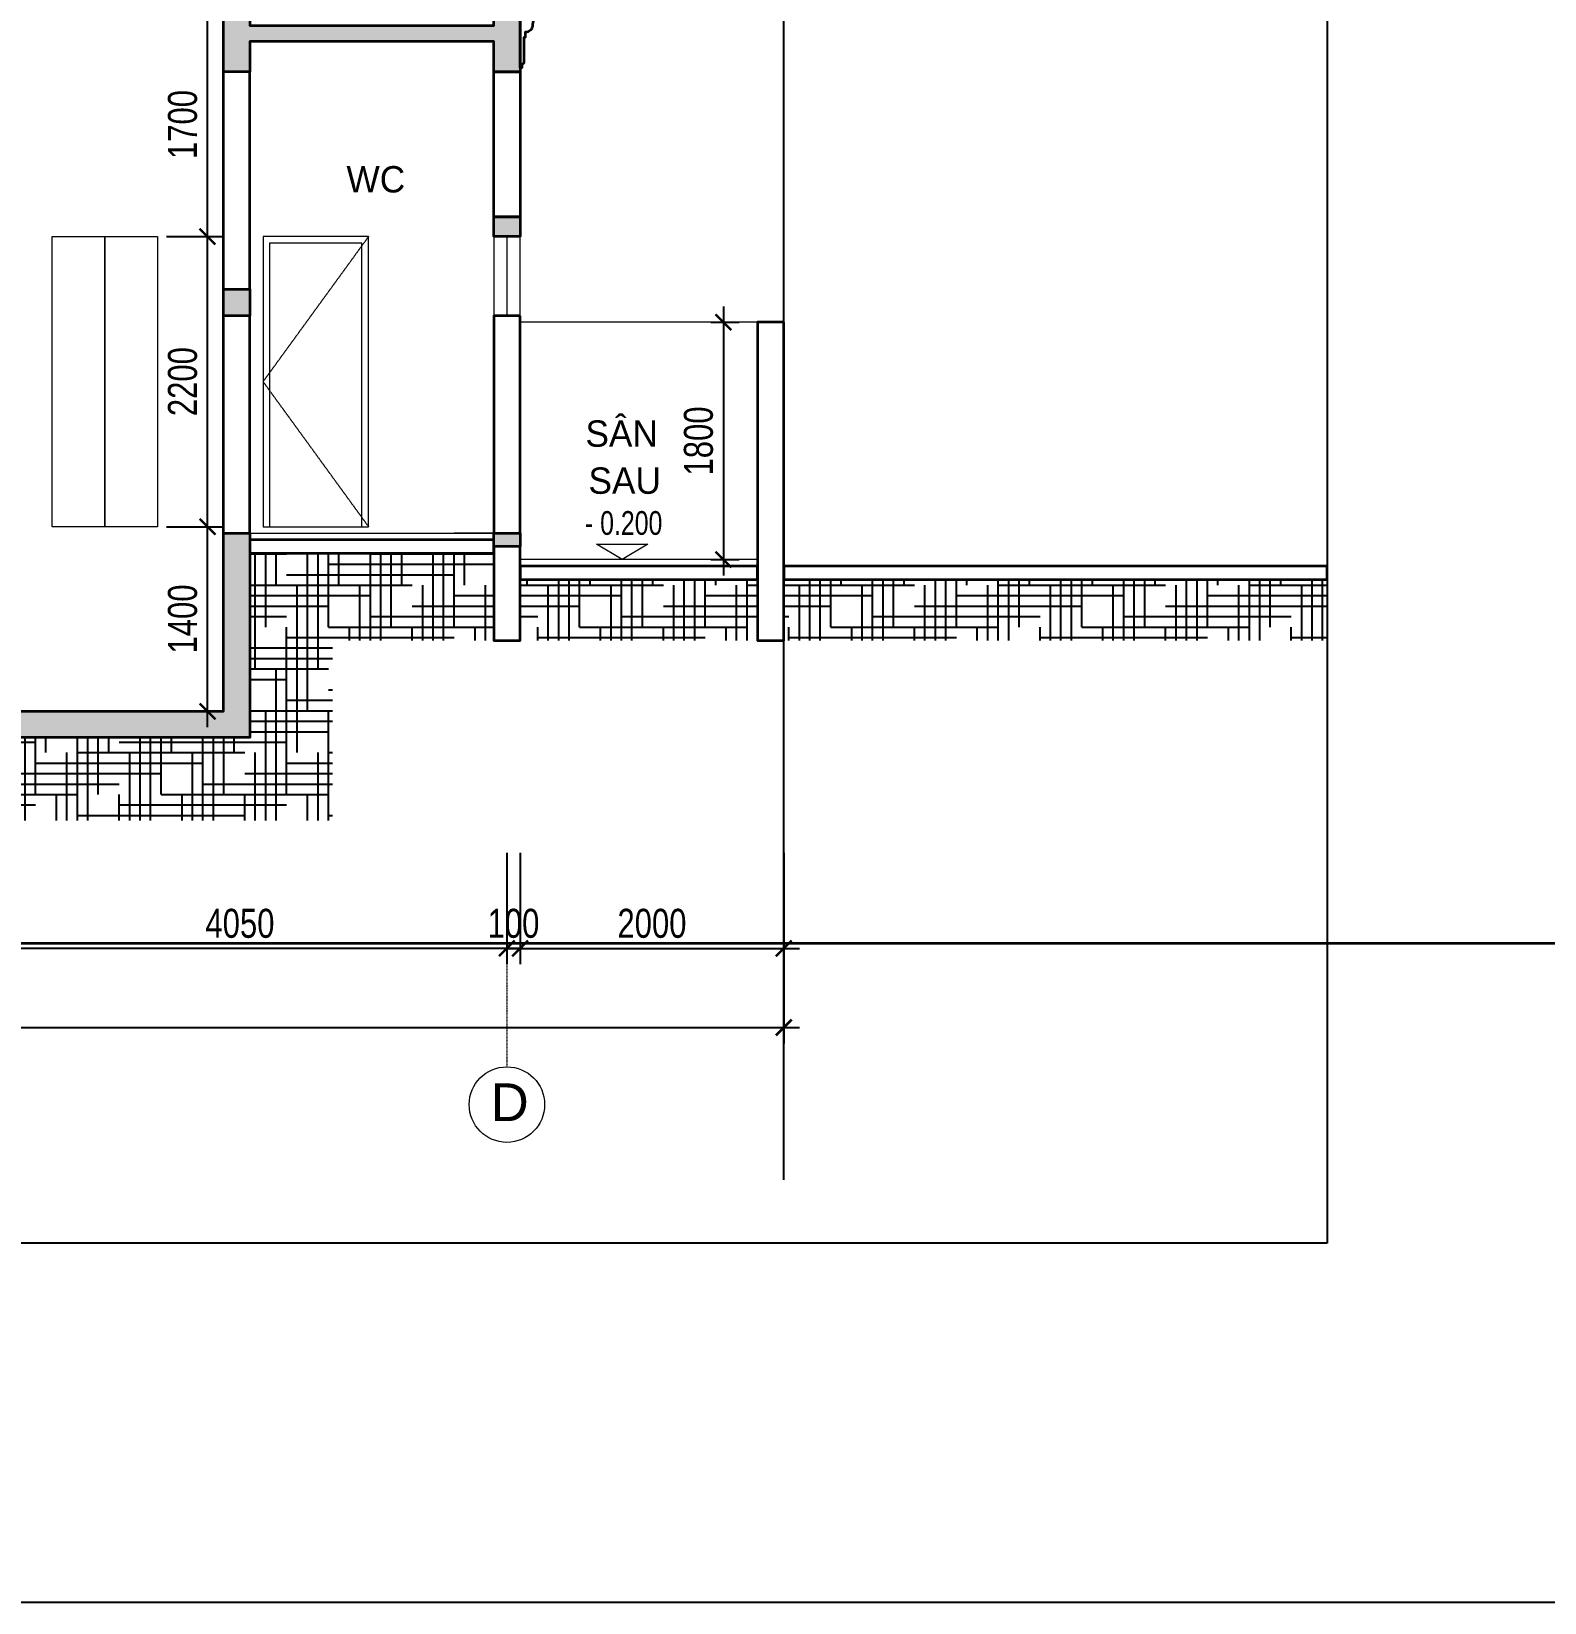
# Model space of a CAD drawing. Header units: millimetres. Extents: x -127141 to 682685, y -1234500 to 49778.
# Drawn here: x 520368 to 531846, y -112500 to -100585 of the extents above; entities that cross this region are included whole.
import ezdxf
from ezdxf.enums import TextEntityAlignment as Align

# ---------------------------------------------------------------- set-up
doc = ezdxf.new("R2010")
doc.units = ezdxf.units.MM
doc.header["$MEASUREMENT"] = 0
doc.linetypes.add('CENTER', pattern=[3, 1.5, -0.5, 0.5, -0.5])
doc.linetypes.add('HIDDEN', pattern=[0.75, 0.5, -0.25])
for name, color, linetype, lineweight in [('-CENTER', 143, 'CENTER', 13), ('-CONCRETE', 1, 'Continuous', 35), ('-DOOR', 137, 'Continuous', 9), ('-HATCH', 8, 'Continuous', 5), ('-KH', 143, 'Continuous', 13), ('-LINE1', 7, 'Continuous', 18), ('-TEXT', 7, 'Continuous', 15), ('-WALL', 4, 'Continuous', 35), ('A-NET THAY', 125, 'Continuous', 18), ('A-TUONG', 7, 'Continuous', 35), ('TEXT25', 2, 'Continuous', 13)]:
    doc.layers.add(name, color=color, linetype=linetype, lineweight=lineweight)
for name, color, linetype in [('-RANH GIOI LO DAT', 12, 'Continuous'), ('12. NET DIM', 252, 'Continuous'), ('13. NET HATCH', 251, 'Continuous')]:
    doc.layers.add(name, color=color, linetype=linetype)
doc.layers.add('LUOI GIONG', color=160, linetype='Continuous', plot=False)
doc.styles.add('1', font='arial.ttf')
doc.styles.add('AVANH', font='', dxfattribs={"width": 0.8})
doc.styles.add('SVN_AVO_thuong', font='')
doc.styles.get('AVANH').set_extended_font_data('.VnAvantH')
doc.styles.get('SVN_AVO_thuong').set_extended_font_data('SVN-Avo')
doc.dimstyles.new('C_100A3', dxfattribs={"dimscale": 100, "dimtxt": 2.2, "dimasz": 1.199999999999999, "dimexe": 1.199999999999999, "dimexo": 0, "dimgap": 0.75, "dimtad": 1, "dimdec": 0, "dimzin": 0, "dimdsep": 46, "dimtxsty": 'AVANH', "dimblk": 'ARCHTICK', "dimcen": 0, "dimdle": 1.199999999999999, "dimclrd": 256, "dimclre": 256, "dimclrt": 7, "dimadec": 0, "dimazin": 0, "dimtfac": 0.0001, "dimtdec": 0, "dimtix": 1, "dimtmove": 2, "dimatfit": 3, "dimfxl": 1.8, "dimtolj": 1, "dimtzin": 0, "dimarcsym": 0})
pattern_1 = [(49.99999999999999, (155045.3299239698, 531505.9201610839), (71.72601826007534, -6.27521349825951), [7.5, -82.5]), (355, (155045.3299239698, 531505.9201610839), (-13.8751333613, 75.21921337000119), [6, -66]), (100.4514, (155051.3070919698, 531505.3972270839), (57.85093817140215, 68.94395420609536), [6.374019, -70.1142112]), (46.18420000000002, (155045.3299239698, 531525.9201610839), (106.7241048625644, -16.5519014329018), [11.24999999999998, -123.7499999999999]), (96.6356, (155054.2235984698, 531524.5408303839), (93.46627055487032, 97.41178709004416), [9.561028799999997, -105.1713]), (351.1842000000001, (155045.3299239698, 531525.9201610839), (93.46619451336271, 97.41186009253248), [9, -99]), (21, (155055.3299239698, 531520.9201610839), (59.69070521184616, -40.26188906653388), [7.5, -82.5]), (326, (155055.3299239698, 531520.9201610839), (24.33153319215817, 72.5150045046853), [6, -66]), (71.45140000000002, (155060.3041472698, 531517.5650004839), (84.02226285814899, 32.25304967099524), [6.374018999999998, -70.11421119999997]), (37.50000000000001, (155045.3299239698, 531505.9201610839), (1.215985531729066, 33.28938538313115), [0, -65.19999999999999, 0, -67, 0, -66.25]), (7.499999999999999, (155045.3299239698, 531505.9201610839), (26.30695374421486, 39.44117118823603), [0, -38.2, 0, -63.7, 0, -25.25]), (327.5, (155023.0299239698, 531505.9201610839), (53.3822436172409, -2.255487173437975), [0, -25, 0, -78, 0, -103.5]), (317.5, (155013.0299239698, 531505.9201610839), (58.31861693423861, 10.01049823323177), [0, -32.5, 0, -51.79999999999999, 0, -73.5]), (45, (155045.3299239698, 531505.9201610839), (-30.05203820042827, 30.05203820042827), []), (45, (155045.3299239698, 531518.1701610839), (-30.05203820042827, 30.05203820042827), [])]

# ---------------------------------------------------------------- blocks, each defined once
blk = doc.blocks.new('A$Cd249ac7f')
at = {"layer": '-KH'}
blk.add_line((11.16443371487548, -5.82077e-11), (379.2620960518252, -5.82077e-11), dxfattribs=at)
blk.add_lwpolyline([(390.4265297668753, 117.8181818182347), (0, 117.8181818181183), (195.2132648834958, -5.82077e-11)], close=True, dxfattribs=at)
blk.add_solid([(195.2132648834958, -5.82077e-11), (195.2132648834958, 117.8181818181183), (390.4265297668753, 117.8181818182347), (195.2132648834958, -5.82077e-11)], dxfattribs=at)
blk = doc.blocks.new('_ArchTick')
at = {"color": 0, "linetype": 'ByBlock', "const_width": 0.15}
blk.add_lwpolyline([(-0.5, -0.5), (0.5, 0.5)], dxfattribs=at)
blk = doc.blocks.new('*D1601')
at = {"layer": '12. NET DIM', "lineweight": -2, "transparency": 16777216}
for p, q in [((519925.0352689924, -106815.1946978994), (519925.0352689924, -107658.9575097646)), ((523975.0352689924, -106815.1946978994), (523975.0352689924, -107658.9575097646)), ((524095.0352689924, -107538.9575097646), (519805.0352689924, -107538.9575097646))]:
    blk.add_line(p, q, dxfattribs=at)
at = {"layer": 'Defpoints', "color": 0, "transparency": 16777216}
for p in [(519925.0352689924, -106815.1946978994), (523975.0352689924, -106815.1946978994), (519925.0352689924, -107538.9575097646)]:
    blk.add_point(p, dxfattribs=at)
at = {"layer": '12. NET DIM', "lineweight": -2, "transparency": 16777216, "xscale": 119.9999999999999, "yscale": 119.9999999999999, "zscale": 119.9999999999999, "rotation": 180}
blk.add_blockref('_ArchTick', (519925.0352689924, -107538.9575097646), dxfattribs=at)
at = {"layer": '12. NET DIM', "lineweight": -2, "transparency": 16777216, "xscale": 119.9999999999999, "yscale": 119.9999999999999, "zscale": 119.9999999999999}
blk.add_blockref('_ArchTick', (523975.0352689924, -107538.9575097646), dxfattribs=at)
at = {"layer": '12. NET DIM', "color": 7, "transparency": 16777216, "insert": (521950.0352689924, -107350.1769413575), "char_height": 220, "attachment_point": 5, "style": 'AVANH'}
blk.add_mtext('\\A1;4050', dxfattribs=at)
blk = doc.blocks.new('*D1604')
at = {"layer": '12. NET DIM', "lineweight": -2, "transparency": 16777216}
for p, q in [((523975.0352689924, -106815.1946978994), (523975.0352689924, -107658.9575097646)), ((524075.0352689924, -106815.1946978994), (524075.0352689924, -107658.9575097646)), ((523975.0352689924, -107538.9575097646), (523855.0352689924, -107538.9575097646)), ((523975.0352689924, -107538.9575097646), (524075.0352689924, -107538.9575097646)), ((524075.0352689924, -107538.9575097646), (524195.0352689924, -107538.9575097646))]:
    blk.add_line(p, q, dxfattribs=at)
at = {"layer": 'Defpoints', "color": 0, "transparency": 16777216}
for p in [(523975.0352689924, -106815.1946978994), (524075.0352689924, -106815.1946978994), (524075.0352689924, -107538.9575097646)]:
    blk.add_point(p, dxfattribs=at)
at = {"layer": '12. NET DIM', "lineweight": -2, "transparency": 16777216, "xscale": 119.9999999999999, "yscale": 119.9999999999999, "zscale": 119.9999999999999}
blk.add_blockref('_ArchTick', (523975.0352689924, -107538.9575097646), dxfattribs=at)
at = {"layer": '12. NET DIM', "lineweight": -2, "transparency": 16777216, "xscale": 119.9999999999999, "yscale": 119.9999999999999, "zscale": 119.9999999999999, "rotation": 180}
blk.add_blockref('_ArchTick', (524075.0352689924, -107538.9575097646), dxfattribs=at)
at = {"layer": '12. NET DIM', "color": 7, "transparency": 16777216, "insert": (524025.0352689924, -107350.1769413575), "char_height": 220, "attachment_point": 5, "style": 'AVANH'}
blk.add_mtext('\\A1;100', dxfattribs=at)
blk = doc.blocks.new('*D1605')
at = {"layer": '12. NET DIM', "lineweight": -2, "transparency": 16777216}
for p, q in [((524075.0352689924, -106815.1946978994), (524075.0352689924, -107658.9575097646)), ((526075.475788017, -106815.1946978994), (526075.475788017, -107658.9575097646)), ((523955.0352689924, -107538.9575097646), (526195.475788017, -107538.9575097646))]:
    blk.add_line(p, q, dxfattribs=at)
at = {"layer": 'Defpoints', "color": 0, "transparency": 16777216}
for p in [(524075.0352689924, -106815.1946978994), (526075.475788017, -106815.1946978994), (526075.475788017, -107538.9575097646)]:
    blk.add_point(p, dxfattribs=at)
at = {"layer": '12. NET DIM', "lineweight": -2, "transparency": 16777216, "xscale": 119.9999999999999, "yscale": 119.9999999999999, "zscale": 119.9999999999999, "rotation": 180}
blk.add_blockref('_ArchTick', (524075.0352689924, -107538.9575097646), dxfattribs=at)
at = {"layer": '12. NET DIM', "lineweight": -2, "transparency": 16777216, "xscale": 119.9999999999999, "yscale": 119.9999999999999, "zscale": 119.9999999999999}
blk.add_blockref('_ArchTick', (526075.475788017, -107538.9575097646), dxfattribs=at)
at = {"layer": '12. NET DIM', "color": 7, "transparency": 16777216, "insert": (525075.2555285047, -107350.1769413575), "char_height": 220, "attachment_point": 5, "style": 'AVANH'}
blk.add_mtext('\\A1;2000', dxfattribs=at)
blk = doc.blocks.new('*D1614')
at = {"layer": '12. NET DIM', "lineweight": -2, "transparency": 16777216}
for p, q in [((521704.3654712762, -105860.8014388419), (521704.3654712762, -104220.7954554177)), ((521394.0701991377, -104340.7954554177), (521824.3654712762, -104340.7954554177)), ((521394.0701991377, -105740.8014388419), (521824.3654712762, -105740.8014388419))]:
    blk.add_line(p, q, dxfattribs=at)
at = {"layer": 'Defpoints', "color": 0, "transparency": 16777216}
for p in [(521394.0701991377, -104340.7954554177), (521704.3654712762, -104340.7954554177), (521394.0701991377, -105740.8014388419)]:
    blk.add_point(p, dxfattribs=at)
at = {"layer": '12. NET DIM', "lineweight": -2, "transparency": 16777216, "xscale": 119.9999999999999, "yscale": 119.9999999999999, "zscale": 119.9999999999999}
for p, rotation in [((521704.3654712762, -104340.7954554177), 90), ((521704.3654712762, -105740.8014388419), 270)]:
    blk.add_blockref('_ArchTick', p, dxfattribs=dict(at, rotation=rotation))
at = {"layer": '12. NET DIM', "color": 7, "transparency": 16777216, "insert": (521515.5849028689, -105040.7984471299), "char_height": 220, "attachment_point": 5, "rotation": 90, "style": 'AVANH'}
blk.add_mtext('\\A1;1400', dxfattribs=at)
blk = doc.blocks.new('*D1615')
at = {"layer": '12. NET DIM', "lineweight": -2, "transparency": 16777216}
for p, q in [((521704.3654712762, -104460.7954554177), (521704.3654712762, -102020.7954554177)), ((521394.0701991377, -102140.7954554177), (521824.3654712762, -102140.7954554177)), ((521394.0701991377, -104340.7954554177), (521824.3654712762, -104340.7954554177))]:
    blk.add_line(p, q, dxfattribs=at)
at = {"layer": 'Defpoints', "color": 0, "transparency": 16777216}
for p in [(521394.0701991377, -102140.7954554177), (521704.3654712762, -102140.7954554177), (521394.0701991377, -104340.7954554177)]:
    blk.add_point(p, dxfattribs=at)
at = {"layer": '12. NET DIM', "lineweight": -2, "transparency": 16777216, "xscale": 119.9999999999999, "yscale": 119.9999999999999, "zscale": 119.9999999999999}
for p, rotation in [((521704.3654712762, -102140.7954554177), 90), ((521704.3654712762, -104340.7954554177), 270)]:
    blk.add_blockref('_ArchTick', p, dxfattribs=dict(at, rotation=rotation))
at = {"layer": '12. NET DIM', "color": 7, "transparency": 16777216, "insert": (521515.5849028689, -103240.7954554178), "char_height": 220, "attachment_point": 5, "rotation": 90, "style": 'AVANH'}
blk.add_mtext('\\A1;2200', dxfattribs=at)
blk = doc.blocks.new('*D1616')
at = {"layer": '12. NET DIM', "lineweight": -2, "transparency": 16777216}
for p, q in [((521704.3654712762, -102260.7954554177), (521704.3654712762, -100320.7954554177)), ((521394.0701991377, -100440.7954554177), (521824.3654712762, -100440.7954554177)), ((521394.0701991377, -102140.7954554177), (521824.3654712762, -102140.7954554177))]:
    blk.add_line(p, q, dxfattribs=at)
at = {"layer": 'Defpoints', "color": 0, "transparency": 16777216}
for p in [(521394.0701991377, -100440.7954554177), (521704.3654712762, -100440.7954554177), (521394.0701991377, -102140.7954554177)]:
    blk.add_point(p, dxfattribs=at)
at = {"layer": '12. NET DIM', "lineweight": -2, "transparency": 16777216, "xscale": 119.9999999999999, "yscale": 119.9999999999999, "zscale": 119.9999999999999}
for p, rotation in [((521704.3654712762, -100440.7954554177), 90), ((521704.3654712762, -102140.7954554177), 270)]:
    blk.add_blockref('_ArchTick', p, dxfattribs=dict(at, rotation=rotation))
at = {"layer": '12. NET DIM', "color": 7, "transparency": 16777216, "insert": (521515.5849028689, -101290.7954554178), "char_height": 220, "attachment_point": 5, "rotation": 90, "style": 'AVANH'}
blk.add_mtext('\\A1;1700', dxfattribs=at)
blk = doc.blocks.new('*D1624')
at = {"layer": '12. NET DIM', "lineweight": -2, "transparency": 16777216}
for p, q in [((508505.065045227, -106998.6334468547), (508505.065045227, -108258.9575097647)), ((526075.475788017, -106998.6334468547), (526075.475788017, -108258.9575097647)), ((508385.065045227, -108138.9575097647), (526195.475788017, -108138.9575097647))]:
    blk.add_line(p, q, dxfattribs=at)
at = {"layer": 'Defpoints', "color": 0, "transparency": 16777216}
for p in [(508505.065045227, -106998.6334468547), (526075.475788017, -106998.6334468547), (526075.475788017, -108138.9575097647)]:
    blk.add_point(p, dxfattribs=at)
at = {"layer": '12. NET DIM', "lineweight": -2, "transparency": 16777216, "xscale": 119.9999999999999, "yscale": 119.9999999999999, "zscale": 119.9999999999999, "rotation": 180}
blk.add_blockref('_ArchTick', (508505.065045227, -108138.9575097647), dxfattribs=at)
at = {"layer": '12. NET DIM', "lineweight": -2, "transparency": 16777216, "xscale": 119.9999999999999, "yscale": 119.9999999999999, "zscale": 119.9999999999999}
blk.add_blockref('_ArchTick', (526075.475788017, -108138.9575097647), dxfattribs=at)
at = {"layer": '12. NET DIM', "color": 7, "transparency": 16777216, "insert": (517290.2704166221, -107950.1769413576), "char_height": 220, "attachment_point": 5, "style": 'AVANH'}
blk.add_mtext('\\A1;17570', dxfattribs=at)
blk = doc.blocks.new('*D1625')
at = {"layer": '12. NET DIM', "lineweight": -2, "transparency": 16777216}
for p, q in [((525617.7240333336, -102670.8014388418), (525617.7240333336, -104710.8014388418)), ((525521.8521465992, -102790.8014388418), (525737.7240333336, -102790.8014388418)), ((525521.8521465992, -104590.8014388418), (525737.7240333336, -104590.8014388418))]:
    blk.add_line(p, q, dxfattribs=at)
at = {"layer": 'Defpoints', "color": 0, "transparency": 16777216}
for p in [(525521.8521465992, -102790.8014388418), (525521.8521465992, -104590.8014388418), (525617.7240333336, -104590.8014388418)]:
    blk.add_point(p, dxfattribs=at)
at = {"layer": '12. NET DIM', "lineweight": -2, "transparency": 16777216, "xscale": 119.9999999999999, "yscale": 119.9999999999999, "zscale": 119.9999999999999}
for p, rotation in [((525617.7240333336, -102790.8014388418), 90), ((525617.7240333336, -104590.8014388418), 270)]:
    blk.add_blockref('_ArchTick', p, dxfattribs=dict(at, rotation=rotation))
at = {"layer": '12. NET DIM', "color": 7, "transparency": 16777216, "insert": (525428.9434649263, -103690.8014388419), "char_height": 220, "attachment_point": 5, "rotation": 90, "style": 'AVANH'}
blk.add_mtext('\\A1;1800', dxfattribs=at)
blk = doc.blocks.new('BB')
at = {"layer": 'A-NET THAY', "color": 2, "true_color": 0xf1eb1f}
blk.add_lwpolyline([(0, 33264.00000355073), (47040.00000502128, 33264.00000355073), (47040.00000502128, 0), (0, 0)], close=True, dxfattribs=at)

msp = doc.modelspace()

# ---------------------------------------------------------------- hatches: boundary and pattern name
at = {"layer": '13. NET HATCH'}
h = msp.add_hatch(dxfattribs=at)
h.set_pattern_fill('CHAU-01', color=256, scale=10, pattern_type=2)
h.set_pattern_definition(pattern_1)
h.paths.add_polyline_path([(524075.034110389, -93890.80143884185), (523875.0364275957, -93890.80143884185), (523875.0364275957, -93940.80143884185), (522025.0352689922, -93940.80143884197), (522025.0352689922, -93890.80143884197), (521825.0352689924, -93890.80143884197), (521825.0352689924, -94290.80742226623), (522025.0352689922, -94290.80742226623), (522025.0352689924, -94060.80143884185), (523875.0364275957, -94060.80143884185), (523875.0364275957, -94290.80143884185), (524075.034110389, -94290.80143884185)])
h.paths.add_polyline_path([(523225.0352689924, -100660.7954554176), (522025.0352689924, -100660.7954554176), (522025.0352689924, -100890.7954554176), (521825.0352689924, -100890.7954554176), (521825.0352689924, -100490.7954554178), (522025.0352689924, -100490.7954554178), (522025.0352689924, -100540.7954554178), (523425.0352689924, -100540.7954554178), (523875.0364275957, -100540.7954554176), (523875.0364275957, -100490.7954554176), (524075.0345807186, -100490.7914540796), (524075.0345807186, -100890.7914540796), (523875.0364275957, -100890.7954554176), (523875.0364275955, -100660.7954554176)])
h.paths.add_polyline_path([(521825.0352689924, -97190.80143884197), (522025.0352689924, -97190.80143884197), (522025.0352689924, -97240.80143884197), (523875.0364275957, -97240.80143884185), (523875.0364275957, -97190.80143884185), (524075.034110389, -97190.80143884185), (524075.034110389, -97590.80143884185), (523875.0364275957, -97590.80143884185), (523875.0364275957, -97360.80143884185), (522025.0352689924, -97360.80143884185), (522025.0352689924, -97590.80143884197), (521825.0352689924, -97590.80143884197)])
h.paths.add_polyline_path([(523875.0352689924, -94790.80143884185), (524075.0352689924, -94790.80143884185), (524075.0352689924, -94940.80143884185), (523875.0352689924, -94940.80143884185)])
h.paths.add_polyline_path([(523875.0352689924, -98090.7954554176), (524075.0352689924, -98090.7954554176), (524075.0352689924, -98240.7954554176), (523875.0352689924, -98240.7954554176)])
h.paths.add_polyline_path([(515325.034110389, -91502.21399824694), (515325.034110389, -91652.21399824694), (515125.0364275957, -91652.21399824694), (515125.0364275957, -91502.21399824694)])
h.paths.add_polyline_path([(519825.0352689922, -89270.80143884197), (522025.0352689922, -89270.80143884197), (522025.0352689922, -89570.80143884197), (521825.0352689921, -89570.80143884197), (521825.0352689921, -89390.80143884197), (520025.0352689924, -89390.80143884197), (520025.0352689924, -89570.80143884197), (519825.0352689922, -89570.80143884197)])
h.paths.add_polyline_path([(515125.0364275957, -90290.80143884197), (520025.0352689924, -90290.80143884197), (520025.0352689924, -90690.80143884197), (519825.0352689922, -90690.80143884197), (519825.0352689922, -90410.80143884174), (515325.0364275957, -90410.80143884174), (515325.0364275957, -90690.80143884197), (515125.0364275957, -90690.80143884197)])
h.paths.add_polyline_path([(521825.0352689921, -90290.80143884197), (524075.0341103889, -90290.80143884174), (524075.0341103889, -90690.80143884185), (523875.0364275955, -90690.80143884185), (523875.0364275955, -90410.80143884174), (522025.0352689922, -90410.80143884174), (522025.0352689922, -90690.80143884197), (521825.0352689921, -90690.80143884197)])
h.paths.add_polyline_path([(511125.035268992, -93890.80143884185), (511325.0329517853, -93890.80143884185), (511325.0329517853, -93940.80143884185), (515125.0364275957, -93940.80143884197), (515125.0364275957, -93890.80143884197), (515325.034110389, -93890.80143884197), (515325.034110389, -94290.80143884185), (515125.0364275957, -94290.80143884185), (515125.0364275955, -94060.80143884185), (511325.0329517853, -94060.80143884185), (511325.0329517853, -94290.80143884185), (511125.035268992, -94290.80143884185)])
h.paths.add_polyline_path([(523875.0352689921, -91390.80143884185), (524075.0352689922, -91390.80143884185), (524075.0352689922, -91540.80143884185), (523875.0352689921, -91540.80143884185)])
h.paths.add_polyline_path([(519825.0352689922, -92315.80443055392), (520025.0352689924, -92315.80443055392), (520025.0352689924, -92515.80443055404), (519825.0352689922, -92515.80443055404)])
h.paths.add_polyline_path([(521825.0352689921, -92315.80443055392), (522025.0352689922, -92315.80443055392), (522025.0352689922, -92515.80443055404), (521825.0352689921, -92515.80443055404)])
h.paths.add_polyline_path([(519825.0352689924, -93890.80143884197), (520025.0352689924, -93890.80143884197), (520025.0352689924, -94290.80742226623), (519825.0352689924, -94290.80742226623)])
h.paths.add_polyline_path([(521825.0352689924, -95615.80443055404), (522025.0352689922, -95615.80443055404), (522025.0352689922, -95815.80443055404), (521825.0352689924, -95815.80443055404)])
h.paths.add_polyline_path([(519825.0352689924, -95615.80443055404), (520025.0352689924, -95615.80443055404), (520025.0352689924, -95815.80443055404), (519825.0352689924, -95815.80443055404)])
h.paths.add_polyline_path([(511125.035268992, -94690.80143884185), (511325.0329517853, -94690.80143884185), (511325.0329517853, -94840.80143884185), (511125.035268992, -94840.80143884185)])
edge = h.paths.add_edge_path()
edge.add_line((518770.1735868435, -96609.71591911244), (516366.4392356107, -94939.75613458478))
edge.add_arc((515341.748129638, -96697.12028066046), 2034.286264165292, 59.75421816105209, 93.28902992566904)
edge.add_line((515225.0352689932, -94666.184852654), (515225.0352689928, -94566.0276112617))
edge.add_arc((515341.7481296379, -96697.12028065987), 2134.286264164811, 59.64645075509321, 93.13476773686892, ccw=False)
edge.add_line((516420.2762746011, -94855.39421581605), (518825.0352689925, -96526.06585640518))
edge.add_arc((520027.1833180778, -94579.26916230959), 2288.050982837072, 238.3046466095832, 267.4412292209479)
edge.add_line((519925.0352689924, -96865.03885239863), (519925.0352689922, -96965.134471311))
edge.add_arc((520027.1833180778, -94579.26916230959), 2388.05098283692, 238.2391632880568, 267.548445008484, ccw=False)
h.paths.add_polyline_path([(519825.0352689924, -97190.80143884197), (520025.0352689924, -97190.80143884197), (520025.0352689924, -97590.80143884197), (519825.0352689924, -97590.80143884197)])
h.paths.add_polyline_path([(521825.0352689924, -98965.79844712967), (522025.0352689924, -98965.79844712967), (522025.0352689924, -99165.79844712967), (521825.0352689924, -99165.79844712967)])
h.paths.add_polyline_path([(519825.0352689924, -98965.79844712967), (520025.0352689924, -98965.79844712967), (520025.0352689924, -99165.79844712967), (519825.0352689924, -99165.79844712967)])
h.paths.add_polyline_path([(509924.6508745027, -97990.41970448964), (510124.6508745027, -97990.41970448964), (510124.6508745027, -98090.41970448964), (509924.6508745027, -98090.41970448964)])
h.paths.add_polyline_path([(511125.035268992, -97990.79545541748), (511325.0329517853, -97990.79545541748), (511325.0329517853, -98140.79545541748), (511125.035268992, -98140.79545541748)])
h.paths.add_polyline_path([(511125.035268992, -101240.7954554176), (511325.0329517853, -101240.7954554176), (511325.0329517853, -101390.7954554176), (511125.035268992, -101390.7954554176)])
h.paths.add_polyline_path([(512325.0341103887, -101240.7954554176), (512525.0317931821, -101240.7954554176), (512525.0317931821, -101390.7954554176), (512325.0341103887, -101390.7954554176)])
h.paths.add_polyline_path([(519825.0352689924, -102540.7984471299), (520025.0352689924, -102540.7984471299), (520025.0352689924, -102740.7984471298), (519825.0352689924, -102740.7984471298)])
h.paths.add_polyline_path([(521825.0352689924, -102540.7984471299), (522025.0352689924, -102540.7984471299), (522025.0352689924, -102740.7984471298), (521825.0352689924, -102740.7984471298)])
h.paths.add_polyline_path([(523875.0352689924, -101990.7954554176), (524075.0352689924, -101990.7954554176), (524075.0352689924, -102140.7954554176), (523875.0352689924, -102140.7954554176)])
h.paths.add_polyline_path([(511124.597486407, -96689.91884826776), (511325.0329517853, -96689.91884826776), (511325.0329517853, -96889.91884826776), (511125.035268992, -96889.91884826776), (511125.035268992, -96800.05249879218), (510124.6508745027, -97266.53940304113), (510124.6508745027, -97590.80143884185), (509620.0267866859, -97590.80143884185), (509620.0267866859, -97391.51168778341)])
h.paths.add_polyline_path([(511125.035268992, -97190.80143884185), (515325.034110389, -97190.80143884197), (515325.034110389, -97590.80143884185), (515125.0364275957, -97590.80143884185), (515125.0364275957, -97310.80143884185), (511325.0329517853, -97310.80143884185), (511325.0329517853, -97590.80143884185), (511125.035268992, -97590.80143884185)])
edge = h.paths.add_edge_path()
edge.add_arc((515341.7481296373, -99997.1142972383), 2034.286264167395, 59.75421816106765, 93.289029925646)
edge.add_line((515225.0352689932, -97966.17886922962), (515225.0352689928, -97866.02162783744))
edge.add_arc((515341.7481296379, -99997.1142972362), 2134.286264165401, 59.64645075510413, 93.13476773687267, ccw=False)
edge.add_line((516420.2762746011, -98155.38823239168), (518825.0352689925, -99826.05987298081))
edge.add_arc((520027.1833180778, -97879.2631788851), 2288.050982837072, 238.3046466095832, 267.4412292209479)
edge.add_line((519925.0352689924, -100165.0328689743), (519925.0352689924, -100265.1284878867))
edge.add_arc((520027.1833180778, -97879.26317888533), 2388.050982836681, 238.2391632880562, 267.548445008488, ccw=False)
edge.add_line((518770.1735868435, -99909.70993568795), (516366.4392356104, -98239.7501511604))
h.paths.add_polyline_path([(519825.0352689924, -100540.7954554176), (520025.0352689924, -100540.7954554176), (520025.0352689924, -100890.7954554176), (519825.0352689924, -100890.7954554176)])
h.paths.add_polyline_path([(511325.0329517853, -100610.7954554176), (511325.0329517853, -100890.7954554176), (511125.035268992, -100890.7954554176), (511125.035268992, -100660.7954554176), (510125.035268992, -100660.7954554176), (510125.035268992, -100860.8002857828), (509925.035268992, -100860.8002857828), (509925.035268992, -100540.7954554176), (511125.035268992, -100540.7954554176), (511125.035268992, -100490.7954554176), (515325.034110389, -100490.7954554176), (515325.034110389, -100890.7954554176), (515125.0364275957, -100890.7954554176), (515125.0364275957, -100610.7954554176)])
edge = h.paths.add_edge_path()
edge.add_line((515225.0352689924, -101384.5595032712), (515225.0352689924, -101283.3548319497))
edge.add_arc((514810.8907282893, -103994.5310879578), 2742.625091356147, 56.49027120121252, 81.31494526630888, ccw=False)
edge.add_line((516325.0352689917, -101707.7519771566), (518917.3736712518, -103466.0336760805))
edge.add_arc((520085.6727059979, -101758.1607033443), 2069.239649144704, 235.6252684739888, 265.5475833939734)
edge.add_line((519925.0352689924, -103821.1556959277), (519925.0352689924, -103921.4443808247))
edge.add_arc((520085.6727059982, -101758.1607033443), 2169.239649144713, 235.6305676472291, 265.7532216642693, ccw=False)
edge.add_line((518861.0789620428, -103548.6832018587), (516269.3676220028, -101790.8268147012))
edge.add_arc((514810.8907282893, -103994.5310879577), 2642.625091356115, 56.50222645347959, 80.983603980268)
h = msp.add_hatch(dxfattribs=at)
h.set_pattern_fill('HOUND', color=256, scale=50)
h.set_pattern_definition([(0, (149876.5510953261, -199717.2617080659), (317.5, 79.375), [1270, -635]), (90, (149876.5510953261, -199717.2617080659), (-79.37500000000001, -317.5), [1270, -635])])
h.paths.add_polyline_path([(526075.475788017, -104740.6600507536), (530197.4602017347, -104740.6600507536), (530197.4602017347, -105204.764466148), (526075.475788017, -105204.764466148)])
h.paths.add_polyline_path([(524075.0352689924, -104740.8014388417), (525875.475788017, -104740.8014388417), (525875.475788017, -105204.764466148), (524075.0352689924, -105204.764466148)])
h.paths.add_polyline_path([(523425.0352689924, -104540.6538830934), (523875.0352689924, -104540.6538830934), (523875.0352689924, -105204.764466148), (523425.0352689924, -105204.764466148)])
h.paths.add_polyline_path([(522025.0352689924, -104540.8012546061), (523425.0352689924, -104540.8012546061), (523424.6206201993, -105204.764466148), (522653.1118230987, -105204.764466148), (522653.1118230987, -106568.408459318), (519241.4725379617, -106568.408459318), (519241.4725379617, -105204.764466148), (512525.0341103887, -105204.764466148), (512525.0341103887, -104490.7954554176), (519825.0352689921, -104490.7954554176), (519825.0352689922, -105940.8014388419), (522025.0352689924, -105940.8014388419)])
h.paths.add_polyline_path([(511325.0341103884, -104540.795280923), (512325.0341103887, -104540.7954554176), (512325.0341103887, -105204.764466148), (511325.0352689916, -105204.7642916536)])
h.paths.add_polyline_path([(508705.0644659243, -104690.7945929551), (511125.0348205608, -104690.7942299271), (511125.0348205608, -105204.763593666), (508705.0644659243, -105204.7639566942)])
h = msp.add_hatch(dxfattribs=at)
h.set_pattern_fill('CHAU-01', color=256, scale=10, pattern_type=2)
h.set_pattern_definition(pattern_1)
h.paths.add_polyline_path([(519825.0352689921, -104390.8014388419), (520025.0352689921, -104390.8014388419), (520025.0352689924, -105740.8014388419), (521825.0352689924, -105740.8014388419), (521825.0352689924, -104390.8014388419), (522025.0352689924, -104390.8014388419), (522025.0352689924, -105940.8014388419), (519825.0352689922, -105940.8014388419)])
h = msp.add_hatch(dxfattribs=at)
h.set_pattern_fill('CHAU-01', color=256, scale=10, pattern_type=2)
h.set_pattern_definition([(49.99999999999999, (153445.3299239698, 531505.9201610839), (71.72601826007534, -6.27521349825951), [7.5, -82.5]), (355, (153445.3299239698, 531505.9201610839), (-13.8751333613, 75.21921337000119), [6, -66]), (100.4514, (153451.3070919698, 531505.3972270839), (57.85093817140215, 68.94395420609536), [6.374019, -70.1142112]), (46.18420000000002, (153445.3299239698, 531525.9201610839), (106.7241048625644, -16.5519014329018), [11.24999999999998, -123.7499999999997]), (96.6356, (153454.2235984698, 531524.5408303839), (93.46627055487032, 97.41178709004416), [9.561028799999997, -105.1713]), (351.1842000000001, (153445.3299239698, 531525.9201610839), (93.46619451336271, 97.41186009253248), [9, -99]), (21, (153455.3299239698, 531520.9201610839), (59.69070521184616, -40.26188906653388), [7.5, -82.5]), (326, (153455.3299239698, 531520.9201610839), (24.33153319215817, 72.5150045046853), [6, -66]), (71.45140000000002, (153460.3041472698, 531517.5650004839), (84.02226285814899, 32.25304967099524), [6.374018999999998, -70.11421119999997]), (37.50000000000001, (153445.3299239698, 531505.9201610839), (1.215985531729066, 33.28938538313115), [0, -65.19999999999999, 0, -67, 0, -66.25]), (7.499999999999999, (153445.3299239698, 531505.9201610839), (26.30695374421486, 39.44117118823603), [0, -38.2, 0, -63.7, 0, -25.25]), (327.5, (153423.0299239698, 531505.9201610839), (53.3822436172409, -2.255487173437975), [0, -25, 0, -78, 0, -103.5]), (317.5, (153413.0299239698, 531505.9201610839), (58.31861693423861, 10.01049823323177), [0, -32.5, 0, -51.79999999999999, 0, -73.5]), (45, (153445.3299239698, 531505.9201610839), (-30.05203820042827, 30.05203820042827), []), (45, (153445.3299239698, 531518.1701610839), (-30.05203820042827, 30.05203820042827), [])])
h.paths.add_polyline_path([(521824.4947138999, -104390.8014388419), (521824.4947139, -104490.8014388419), (521825.0352689924, -104490.8014388419)])
h.paths.add_polyline_path([(523875.0352689924, -104390.8074222661), (524074.4947138999, -104390.8014388417), (524074.4947139, -104490.8014388417), (523875.0352689924, -104490.8074222661)])

# ---------------------------------------------------------------- linework, layer by layer
at = {"layer": '-CENTER', "ltscale": 0.1}
msp.add_lwpolyline([(523975.0352689924, -106815.1946978994), (523975.0352689924, -108437.1863339427)], dxfattribs=at)
at = {"layer": '-CONCRETE'}
for points in [[(523225.0352689924, -100660.7954554176), (522025.0352689924, -100660.7954554176), (522025.0352689924, -100890.7954554176), (521825.0352689924, -100890.7954554176), (521825.0352689924, -100490.7954554178), (522025.0352689924, -100490.7954554178), (522025.0352689924, -100540.7954554178), (523875.0364275957, -100540.7954554176), (523875.0364275957, -100490.7954554176), (524075.034110389, -100490.7954554176), (524075.034110389, -100890.7954554176), (523875.0364275957, -100890.7954554176), (523875.0364275955, -100660.7954554176), (523575.0352689924, -100660.7954554176)], [(523875.0352689924, -101990.7954554176), (524075.0352689924, -101990.7954554176), (524075.0352689924, -102140.7954554176), (523875.0352689924, -102140.7954554176)], [(521825.0352689924, -102540.7984471299), (522025.0352689924, -102540.7984471299), (522025.0352689924, -102740.7984471298), (521825.0352689924, -102740.7984471298)], [(519825.0352689921, -104390.8014388419), (520025.0352689921, -104390.8014388419), (520025.0352689924, -105740.8014388419), (521825.0352689924, -105740.8014388419), (521825.0352689924, -104390.8014388419), (522025.0352689924, -104390.8014388419), (522025.0352689924, -105940.8014388419), (519825.0352689922, -105940.8014388419)], [(523875.0352689924, -104440.8074222661), (522025.0352689922, -104440.8074222661), (522025.0352689922, -104540.8012546061), (523875.0352689924, -104540.8012546061)], [(523875.0352689924, -104390.8014388419), (524074.4947138999, -104390.8014388419), (524074.4947139, -104490.8014388419), (523875.0352689924, -104490.8014388419)], [(525875.475788017, -104640.8014388419), (524075.0352689924, -104640.8014388419), (524075.0352689924, -104740.8014388417), (525875.475788017, -104740.8014388417)], [(530197.4602017347, -104640.6600507535), (526075.475788017, -104640.6600507535), (526075.475788017, -104740.6600507536), (530197.4602017347, -104740.6600507536)]]:
    msp.add_lwpolyline(points, close=True, dxfattribs=at)
at = {"layer": '-DOOR', "lineweight": 9}
for points in [[(522175.0352689924, -104340.7954554176), (522875.0352689924, -104340.7954554176), (522875.0352689924, -102190.7954554176), (522175.0352689924, -102190.7954554176)], [(524075.0352689924, -102140.7954554176), (523875.0352689924, -102140.7954554176), (523875.0352689924, -102740.7954554176), (524075.0352689924, -102740.7954554176)]]:
    msp.add_lwpolyline(points, close=True, dxfattribs=at)
msp.add_lwpolyline([(523975.0352689924, -102140.7954554176), (523975.0352689924, -102740.7954554176)], dxfattribs=at)
at = {"layer": '-HATCH', "linetype": 'HIDDEN', "ltscale": 3}
msp.add_lwpolyline([(522925.0352689924, -102140.7954554176), (522125.0352689924, -103240.7954554176), (522925.0352689924, -104340.7954554176)], dxfattribs=at)
at = {"layer": '-KH'}
msp.add_circle((523974.9965516452, -108723.4915376917), 286.3052037491163, dxfattribs=at)
at = {"layer": '-LINE1'}
msp.add_line((522025.0352689924, -104390.8014388419), (523875.0352689924, -104390.8014388419), dxfattribs=at)
for points in [[(520925.0352689924, -104340.7954554176), (520925.0352689924, -102140.7954554176), (521325.0352689924, -102140.7954554176), (521325.0352689924, -104340.7954554176), (520525.0352689924, -104340.7954554176), (520525.0352689924, -102140.7954554176), (520925.0352689924, -102140.7954554176), (520925.0352689924, -104340.7954554176)], [(525875.475788017, -102790.8014388417), (524075.0352689924, -102790.8014388417)], [(523875.0352689924, -104390.8014388419), (523575.0352689924, -104390.8014388419)], [(525875.475788017, -104590.8014388417), (524075.0352689924, -104590.8014388417)]]:
    msp.add_lwpolyline(points, dxfattribs=at)
msp.add_lwpolyline([(522125.0352689924, -104340.7954554176), (522925.0352689924, -104340.7954554176), (522925.0352689924, -102140.7954554176), (522125.0352689924, -102140.7954554176)], close=True, dxfattribs=at)
at = {"layer": '-RANH GIOI LO DAT', "linetype": 'HIDDEN', "ltscale": 10}
msp.add_lwpolyline([(526075.475788017, -109294.6012373529), (526075.475788017, -87500.00000000012)], dxfattribs=at)
at = {"layer": '-WALL'}
for p, q in [((521825.0352689924, -102540.7984471299), (521825.0352689924, -100890.7954554176)), ((522025.0352689924, -102540.7984471299), (522025.0352689924, -100890.7954554176)), ((521825.0352689924, -104390.8014388419), (521825.0352689924, -102740.7984471298)), ((522025.0352689924, -104390.8014388419), (522025.0352689924, -102740.7984471298))]:
    msp.add_line(p, q, dxfattribs=at)
msp.add_lwpolyline([(524075.0352689924, -100441.3756603848), (524223.0337350356, -100441.381385013), (524223.0337350901, -100461.4394222565), (524214.0337346953, -100461.4394222794), (524214.0337346953, -100481.4394222794, 0.3522810782236988), (524169.0576495732, -100535.6025755737, -0.425458073760129), (524114.0337300863, -100591.4394224616), (524114.0337300969, -100631.2878056939), (524102.7937044046, -100631.2878057224), (524102.793704868, -100823.9394230922, -0.4021599294403181), (524095.2736527254, -100831.5317598114, 0.4172048571355694), (524087.7937040338, -100838.9357842093), (524087.7937053856, -100861.2292928878), (524075.034110389, -100861.2287953001)], format="xyb", close=True, dxfattribs=at)
for points in [[(524075.0352689924, -101990.7954554176), (523875.0352689924, -101990.7954554176), (523875.0352689924, -100890.7954554176), (524075.0352689924, -100890.7954554176)], [(524075.0352689924, -102740.7954554176), (523875.0352689924, -102740.7954554176), (523875.0352689924, -104390.8014388419), (524075.0352689924, -104390.8014388419)], [(526075.475788017, -102790.8014388417), (525875.475788017, -102790.8014388417), (525875.475788017, -105204.764466148), (526075.475788017, -105204.764466148)], [(524075.0352689924, -104490.8014388419), (523875.0352689924, -104490.8014388419), (523875.0352689924, -105204.764466148), (524075.0352689924, -105204.764466148)]]:
    msp.add_lwpolyline(points, close=True, dxfattribs=at)
at = {"layer": 'A-TUONG'}
msp.add_lwpolyline([(435697.4602017346, -107499.9999999999), (597851, -107499.9999999999)], dxfattribs=at)
at = {"layer": 'Defpoints'}
msp.add_lwpolyline([(530197.4602017347, -109775), (498697.4602017346, -109775), (498697.4602017346, -87500.00000000012), (530197.4602017347, -87500.00000000012)], close=True, dxfattribs=at)
at = {"layer": 'LUOI GIONG'}
msp.add_lwpolyline([(485697.4602017346, -87500), (535697.4602017347, -87500), (535697.4602017347, -112499.9999999999), (485697.4602017346, -112499.9999999999)], close=True, dxfattribs=at)

# ---------------------------------------------------------------- block references
at = {"layer": '-CONCRETE', "xscale": -1}
msp.add_blockref('A$Cd249ac7f', (525044.0099897301, -104590.8014388417), dxfattribs=at)
at = {"layer": 'A-NET THAY', "color": 2, "true_color": 0xf1eb1f, "xscale": 0.669642857071377, "yscale": 0.669642857071377, "zscale": 0.669642857071377}
msp.add_blockref('BB', (498697.4602017346, -109775), dxfattribs=at)

# ---------------------------------------------------------------- texts
at = {"layer": '-TEXT', "style": '1', "width": 0.75}
msp.add_text('- 0.200', height=180, dxfattribs=at).set_placement((524567.2495053147, -104402.7682631949))
at = {"layer": '-TEXT', "color": 2, "style": '1'}
msp.add_text('D', height=286.3052037491163, dxfattribs=at).set_placement((523996.2575913623, -108705.4053107895), align=Align.MIDDLE_CENTER)
at = {"layer": 'TEXT25', "style": 'SVN_AVO_thuong'}
for s, p in [('WC', (522757.9263008835, -101806.3933231451)), ('SÂN', (524570.5386311944, -103734.6894512614)), ('SAU', (524593.539292133, -104091.5324491957))]:
    msp.add_text(s, height=200, rotation=1.00051967e-08, dxfattribs=at).set_placement(p)

# ---------------------------------------------------------------- dimensions: what is measured, and where the dimension line sits
at = {"layer": '12. NET DIM'}
for base, p1, p2, angle, picture, middle in [((521704.3654712762, -100440.7954554177), (521394.0701991375, -102140.7954554176), (521394.0701991375, -100440.7954554176), 90, '*D1616', (521515.5849028689, -101290.7954554178)), ((521704.3654712762, -102140.7954554177), (521394.0701991375, -104340.7954554176), (521394.0701991375, -102140.7954554176), 90, '*D1615', (521515.5849028689, -103240.7954554178)), ((525617.7240333336, -104590.8014388418), (525521.852146599, -102790.8014388417), (525521.852146599, -104590.8014388417), 90, '*D1625', (525428.9434649263, -103690.8014388419)), ((521704.3654712762, -104340.7954554177), (521394.0701991375, -105740.8014388419), (521394.0701991375, -104340.7954554176), 90, '*D1614', (521515.5849028689, -105040.7984471299)), ((519925.0352689924, -107538.9575097646), (523975.0352689924, -106815.1946978994), (519925.0352689924, -106815.1946978994), 180, '*D1601', (521950.0352689924, -107350.1769413575)), ((524075.0352689924, -107538.9575097646), (523975.0352689924, -106815.1946978994), (524075.0352689924, -106815.1946978994), 180, '*D1604', (524025.0352689924, -107350.1769413575)), ((526075.475788017, -107538.9575097646), (524075.0352689924, -106815.1946978994), (526075.475788017, -106815.1946978994), 180, '*D1605', (525075.2555285047, -107350.1769413575)), ((526075.475788017, -108138.9575097647), (508505.065045227, -106998.6334468547), (526075.475788017, -106998.6334468547), 180, '*D1624', (517290.2704166221, -107950.1769413576))]:
    dim = msp.add_linear_dim(base=base, p1=p1, p2=p2, angle=angle, dimstyle='C_100A3', dxfattribs=at)
    dim.commit()
    dim.dimension.update_dxf_attribs({"geometry": picture, "text_midpoint": middle})

doc.saveas('drawing.dxf')
